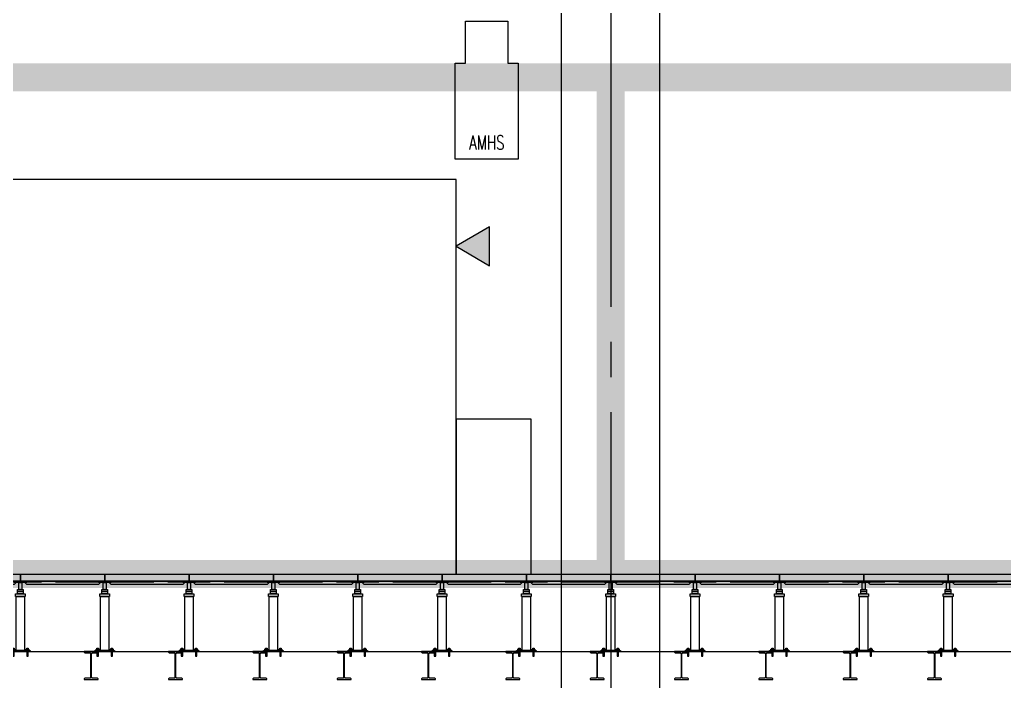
# Model space of a CAD drawing. Extents: x -3080 to 28500, y -1326 to 31609.
# Drawn here: x 21420 to 22120, y 26590 to 27060 of the extents above; entities that cross this region are included whole.
import ezdxf
from ezdxf.enums import TextEntityAlignment as Align
from ezdxf.xclip import XClip

# ---------------------------------------------------------------- set-up
doc = ezdxf.new("R2010")
doc.units = 0
doc.header["$LTSCALE"] = 100
doc.header["$XCLIPFRAME"] = 2
doc.linetypes.add('188K-SM-07-F10-MECH-CR PIPE-Y2257103$0$X-S-FAB_SL ALL$0$COL-CEN-LIN', pattern=[3.25, 2.5, -0.25, 0.25, -0.25])
doc.linetypes.add('188K-SM-07-F10-MECH-CR PIPE-Y2257103$0$X-S-FAB_SL ALL$0$HIDDEN', pattern=[0.4, 0.3, -0.1])
for name, color, linetype in [('0-xref', 8, 'Continuous'), ('188K-SM-07-F10-MECH-CR PIPE-Y2257103$0$0-BG', 6, 'Continuous'), ('188K-SM-07-F10-MECH-CR PIPE-Y2257103$0$0-CF-BABY 位', 2, 'Continuous'), ('188K-SM-07-F10-MECH-CR PIPE-Y2257103$0$AP2C-SM-08-FNN-340-A(N)-SMP$0$18P2-SM-08-FNN-320-A(9)-20190318-JEN$0$SM-08-FNN-300-A(9)-JEN$0$15P6-SM-08-FNN-320-A(10)-UIS-TCM$0$15P6-SM-08-FNN-320-A(10)-UIS-TCM$0$15P6-SM-08-FNN-320-A(10)-UIS-TCM$0$15P6-SM-08-FNN-320-A(10)-UIS-TCM$0$15P6-SM-08-FNN-320-A(10)-UIS-TCM$0$0-IE-SECTION', 1, 'Continuous'), ('188K-SM-07-F10-MECH-CR PIPE-Y2257103$0$Raised Floor', 1, 'Continuous'), ('188K-SM-07-F10-MECH-CR PIPE-Y2257103$0$X-S-FAB_SL ALL$0$ASP_3', 3, 'Continuous'), ('188K-SM-07-F10-MECH-CR PIPE-Y2257103$0$X-S-FAB_SL ALL$0$ASP_8', 8, 'Continuous'), ('188K-SM-07-F10-MECH-CR PIPE-Y2257103$0$X-S-FAB_SL ALL$0$CCL', 15, '188K-SM-07-F10-MECH-CR PIPE-Y2257103$0$X-S-FAB_SL ALL$0$COL-CEN-LIN'), ('188K-SM-07-F10-MECH-CR PIPE-Y2257103$0$X-S-FAB_SL ALL$0$WALL-RC', 1, 'Continuous')]:
    doc.layers.add(name, color=color, linetype=linetype)
doc.styles.add('188K-SM-07-F10-MECH-CR PIPE-Y2257103$0$AP2C-SM-08-FNN-340-A(N)-SMP$0$18P2-SM-08-FNN-320-A(9)-20190318-JEN$0$SM-08-FNN-300-A(9)-JEN$0$15P6-SM-08-FNN-320-A(10)-UIS-TCM$0$15P6-SM-08-FNN-320-A(10)-UIS-TCM$0$15P6-SM-08-FNN-320-A(10)-UIS-TCM$0$15P6-SM-08-FNN-320-A(10)-UIS-TCM$0$15P6-SM-08-FNN-320-A(10)-UIS-TCM$0$15P6-SM-08-FNN-320-A(10)-UIS-TCM$0$15P6-SM-08-FNN-320-A(10)-UIS-TCM$0$SM-08-FNN-160-0_TOOL(S)$0$ROMANS', font='romans__.ttf')

# ---------------------------------------------------------------- blocks, each defined once
blk = doc.blocks.new('188K-SM-07-F10-MECH-CR PIPE-Y2257103$0$TOOL123')
at = {"layer": '188K-SM-07-F10-MECH-CR PIPE-Y2257103$0$0-CF-BABY 位', "const_width": 20}
for points in [[(20160, -83776.14), (21840, -83776.14), (21840, -84129.23), (20160, -84129.23)], [(21840, -83776.14), (23520, -83776.14), (23520, -84129.23), (21840, -84129.23)]]:
    blk.add_lwpolyline(points, close=True, dxfattribs=at)
blk = doc.blocks.new('188K-SM-07-F10-MECH-CR PIPE-Y2257103$0$X-S-FAB_SL ALL$0$A$Ceb448ab1')
at = {"layer": '188K-SM-07-F10-MECH-CR PIPE-Y2257103$0$X-S-FAB_SL ALL$0$CCL'}
blk.add_line((21840, 3600), (21840, 0), dxfattribs=at)
blk = doc.blocks.new('188K-SM-07-F10-MECH-CR PIPE-Y2257103$0$X-S-FAB_SL ALL$0$steel_100x200')
at = {"color": 6}
blk.add_lwpolyline([(0, 0), (10, 0), (10, 0.3, 0.414214), (9.3, 1), (6.05, 1, -0.414214), (5.35, 1.7), (5.35, 18.3, -0.414214), (6.05, 19), (9.3, 19, 0.414214), (10, 19.7), (10, 20), (0, 20), (0, 19.7, 0.414214), (0.7, 19), (3.95, 19, -0.414214), (4.65, 18.3), (4.65, 1.7, -0.414214), (3.95, 1), (0.7, 1, 0.414214), (0, 0.3)], format="xyb", close=True, dxfattribs=at)
blk = doc.blocks.new('*U1663')
at = {"layer": '188K-SM-07-F10-MECH-CR PIPE-Y2257103$0$X-S-FAB_SL ALL$0$WALL-RC'}
blk.add_blockref('188K-SM-07-F10-MECH-CR PIPE-Y2257103$0$X-S-FAB_SL ALL$0$steel_100x200', (-5, -10), dxfattribs=at)
blk = doc.blocks.new('*U1664')
at = {"layer": '188K-SM-07-F10-MECH-CR PIPE-Y2257103$0$X-S-FAB_SL ALL$0$WALL-RC', "color": 0, "linetype": 'ByBlock', "lineweight": -2, "transparency": 16777216}
for p in [(19620, 0), (19680, 0), (19740, 0), (19800, 0), (19860, 0), (19920, 0), (19980, 0), (20040, 0), (20100, 0), (20160, 0), (20220, 0)]:
    blk.add_blockref('*U1663', p, dxfattribs=at)
blk = doc.blocks.new('188K-SM-07-F10-MECH-CR PIPE-Y2257103$0$X-S-FAB_SL ALL')
at = {"color": 6}
blk.add_line((-2628.521, -72723.977), (19076.479, -72723.977), dxfattribs=at)
at = {"layer": '188K-SM-07-F10-MECH-CR PIPE-Y2257103$0$X-S-FAB_SL ALL$0$ASP_3', "linetype": '188K-SM-07-F10-MECH-CR PIPE-Y2257103$0$X-S-FAB_SL ALL$0$HIDDEN'}
for p, q in [((-2628.521, -72668.977), (19076.479, -72668.977)), ((-2628.521, -72674.477), (19076.479, -72674.477))]:
    blk.add_line(p, q, dxfattribs=at)
at = {"layer": '188K-SM-07-F10-MECH-CR PIPE-Y2257103$0$X-S-FAB_SL ALL$0$ASP_8'}
for p, q in [((17331.479, -72848.977), (17331.479, -71981.477)), ((17401.479, -72848.977), (17401.479, -71981.477))]:
    blk.add_line(p, q, dxfattribs=at)
at = {"layer": '188K-SM-07-F10-MECH-CR PIPE-Y2257103$0$X-S-FAB_SL ALL$0$CCL'}
blk.add_blockref('188K-SM-07-F10-MECH-CR PIPE-Y2257103$0$X-S-FAB_SL ALL$0$A$Ceb448ab1', (-4473.521, -73553.977), dxfattribs=at)
at = {"layer": '188K-SM-07-F10-MECH-CR PIPE-Y2257103$0$X-S-FAB_SL ALL$0$WALL-RC'}
blk.add_blockref('*U1664', (-2623.171, -72733.977), dxfattribs=at)
blk = doc.blocks.new('188K-SM-07-F10-MECH-CR PIPE-Y2257103$0$A$Cf749f455')
at = {"layer": '188K-SM-07-F10-MECH-CR PIPE-Y2257103$0$Raised Floor'}
for points in [[(60, 45), (0, 45), (0, 40), (60, 40)], [(-4.5, 40), (4.5, 40), (4.5, 39.5), (-4.5, 39.5)], [(-4.5, 39), (4.5, 39), (4.5, 39.5), (-4.5, 39.5)], [(1.05, 39), (-1.05, 39), (-1.05, 34), (1.05, 34)], [(4.5, 37.5), (55.5, 37.5), (58, 40), (2, 40)], [(3.5, 31), (-3.5, 31), (-3.5, 29), (3.5, 29)], [(3, 29), (-3, 29), (-3, -9.3), (3, -9.3)], [(2, 34), (-2, 34), (-2, 32.5), (2, 32.5)], [(2, 32.5), (-2, 32.5), (-2, 31), (2, 31)], [(-7, -10), (7, -10), (7, -9.3), (-7, -9.3)], [(-4, -8.5), (-6, -8.5), (-6, -9.3), (-4, -9.3)], [(-4.5, -7.8), (-5.5, -7.8), (-5.5, -9.3), (-4.5, -9.3)], [(-4.5, -13.3), (-5.5, -13.3), (-5.5, -10), (-4.5, -10)], [(6, -8.5), (4, -8.5), (4, -9.3), (6, -9.3)], [(5.5, -7.8), (4.5, -7.8), (4.5, -9.3), (5.5, -9.3)], [(5.5, -13.3), (4.5, -13.3), (4.5, -10), (5.5, -10)]]:
    blk.add_lwpolyline(points, close=True, dxfattribs=at)
blk = doc.blocks.new('188K-SM-07-F10-MECH-CR PIPE-Y2257103$0$A$C31c50ed8')
at = {"layer": '188K-SM-07-F10-MECH-CR PIPE-Y2257103$0$AP2C-SM-08-FNN-340-A(N)-SMP$0$18P2-SM-08-FNN-320-A(9)-20190318-JEN$0$SM-08-FNN-300-A(9)-JEN$0$15P6-SM-08-FNN-320-A(10)-UIS-TCM$0$15P6-SM-08-FNN-320-A(10)-UIS-TCM$0$15P6-SM-08-FNN-320-A(10)-UIS-TCM$0$15P6-SM-08-FNN-320-A(10)-UIS-TCM$0$15P6-SM-08-FNN-320-A(10)-UIS-TCM$0$0-IE-SECTION', "linetype": 'Continuous'}
for color in [2, 256]:
    blk.add_hatch(color=color, dxfattribs=at).paths.add_polyline_path([(0, 0), (23.92, 13.81), (23.92, -13.81)])
at = {"layer": '188K-SM-07-F10-MECH-CR PIPE-Y2257103$0$AP2C-SM-08-FNN-340-A(N)-SMP$0$18P2-SM-08-FNN-320-A(9)-20190318-JEN$0$SM-08-FNN-300-A(9)-JEN$0$15P6-SM-08-FNN-320-A(10)-UIS-TCM$0$15P6-SM-08-FNN-320-A(10)-UIS-TCM$0$15P6-SM-08-FNN-320-A(10)-UIS-TCM$0$15P6-SM-08-FNN-320-A(10)-UIS-TCM$0$15P6-SM-08-FNN-320-A(10)-UIS-TCM$0$0-IE-SECTION', "color": 2}
blk.add_lwpolyline([(0, 0), (23.92, -13.81), (23.92, 13.81)], close=True, dxfattribs=at)
at = {"layer": '188K-SM-07-F10-MECH-CR PIPE-Y2257103$0$AP2C-SM-08-FNN-340-A(N)-SMP$0$18P2-SM-08-FNN-320-A(9)-20190318-JEN$0$SM-08-FNN-300-A(9)-JEN$0$15P6-SM-08-FNN-320-A(10)-UIS-TCM$0$15P6-SM-08-FNN-320-A(10)-UIS-TCM$0$15P6-SM-08-FNN-320-A(10)-UIS-TCM$0$15P6-SM-08-FNN-320-A(10)-UIS-TCM$0$15P6-SM-08-FNN-320-A(10)-UIS-TCM$0$0-IE-SECTION'}
blk.add_lwpolyline([(0, 0), (23.92, -13.81), (23.92, 13.81)], close=True, dxfattribs=at)
blk = doc.blocks.new('*U1632')
at = {"layer": '188K-SM-07-F10-MECH-CR PIPE-Y2257103$0$AP2C-SM-08-FNN-340-A(N)-SMP$0$18P2-SM-08-FNN-320-A(9)-20190318-JEN$0$SM-08-FNN-300-A(9)-JEN$0$15P6-SM-08-FNN-320-A(10)-UIS-TCM$0$15P6-SM-08-FNN-320-A(10)-UIS-TCM$0$15P6-SM-08-FNN-320-A(10)-UIS-TCM$0$15P6-SM-08-FNN-320-A(10)-UIS-TCM$0$15P6-SM-08-FNN-320-A(10)-UIS-TCM$0$0-IE-SECTION'}
for points in [[(22916.75, -72305.88), (22916.75, -72373.98), (22871.75, -72373.98), (22871.75, -72305.88), (22879.25, -72305.88), (22879.25, -72275.88), (22909.25, -72275.88), (22909.25, -72305.88)], [(22872.45, -72388.48), (22520.55, -72388.48), (22520.55, -72668.98), (22872.45, -72668.98)]]:
    blk.add_lwpolyline(points, close=True, dxfattribs=at)
at = {"layer": '188K-SM-07-F10-MECH-CR PIPE-Y2257103$0$AP2C-SM-08-FNN-340-A(N)-SMP$0$18P2-SM-08-FNN-320-A(9)-20190318-JEN$0$SM-08-FNN-300-A(9)-JEN$0$15P6-SM-08-FNN-320-A(10)-UIS-TCM$0$15P6-SM-08-FNN-320-A(10)-UIS-TCM$0$15P6-SM-08-FNN-320-A(10)-UIS-TCM$0$15P6-SM-08-FNN-320-A(10)-UIS-TCM$0$15P6-SM-08-FNN-320-A(10)-UIS-TCM$0$0-IE-SECTION', "color": 1}
blk.add_lwpolyline([(22925.82, -72558.98), (22872.45, -72558.98), (22872.45, -72668.98), (22925.82, -72668.98)], close=True, dxfattribs=at)
blk.add_blockref('188K-SM-07-F10-MECH-CR PIPE-Y2257103$0$A$C31c50ed8', (22872.45, -72435.97))
at = {"layer": '188K-SM-07-F10-MECH-CR PIPE-Y2257103$0$AP2C-SM-08-FNN-340-A(N)-SMP$0$18P2-SM-08-FNN-320-A(9)-20190318-JEN$0$SM-08-FNN-300-A(9)-JEN$0$15P6-SM-08-FNN-320-A(10)-UIS-TCM$0$15P6-SM-08-FNN-320-A(10)-UIS-TCM$0$15P6-SM-08-FNN-320-A(10)-UIS-TCM$0$15P6-SM-08-FNN-320-A(10)-UIS-TCM$0$15P6-SM-08-FNN-320-A(10)-UIS-TCM$0$0-IE-SECTION', "style": '188K-SM-07-F10-MECH-CR PIPE-Y2257103$0$AP2C-SM-08-FNN-340-A(N)-SMP$0$18P2-SM-08-FNN-320-A(9)-20190318-JEN$0$SM-08-FNN-300-A(9)-JEN$0$15P6-SM-08-FNN-320-A(10)-UIS-TCM$0$15P6-SM-08-FNN-320-A(10)-UIS-TCM$0$15P6-SM-08-FNN-320-A(10)-UIS-TCM$0$15P6-SM-08-FNN-320-A(10)-UIS-TCM$0$15P6-SM-08-FNN-320-A(10)-UIS-TCM$0$15P6-SM-08-FNN-320-A(10)-UIS-TCM$0$15P6-SM-08-FNN-320-A(10)-UIS-TCM$0$SM-08-FNN-160-0_TOOL(S)$0$ROMANS', "width": 0.7}
blk.add_text('AMHS', height=10, dxfattribs=at).set_placement((22894.4, -72367.17, 434.91), align=Align.CENTER)
blk = doc.blocks.new('188K-SM-07-F10-MECH-CR PIPE-Y2257103')
blk.add_blockref('188K-SM-07-F10-MECH-CR PIPE-Y2257103$0$TOOL123', (0, 110795.018))
ref = blk.add_blockref('188K-SM-07-F10-MECH-CR PIPE-Y2257103$0$X-S-FAB_SL ALL', (4473.521, 99334.763))
XClip(ref).set_block_clipping_path([(-7553.4648570136, -75341.9369645483), (24026.2025623869, -67725.7696244382)])
at = {"layer": '188K-SM-07-F10-MECH-CR PIPE-Y2257103$0$AP2C-SM-08-FNN-340-A(N)-SMP$0$18P2-SM-08-FNN-320-A(9)-20190318-JEN$0$SM-08-FNN-300-A(9)-JEN$0$15P6-SM-08-FNN-320-A(10)-UIS-TCM$0$15P6-SM-08-FNN-320-A(10)-UIS-TCM$0$15P6-SM-08-FNN-320-A(10)-UIS-TCM$0$15P6-SM-08-FNN-320-A(10)-UIS-TCM$0$15P6-SM-08-FNN-320-A(10)-UIS-TCM$0$0-IE-SECTION', "linetype": 'Continuous'}
for color in [2, 256]:
    blk.add_hatch(color=color, dxfattribs=at).paths.add_polyline_path([(21729.934, 26898.793), (21753.859, 26912.606), (21753.859, 26884.98)])
at = {"layer": '188K-SM-07-F10-MECH-CR PIPE-Y2257103$0$AP2C-SM-08-FNN-340-A(N)-SMP$0$18P2-SM-08-FNN-320-A(9)-20190318-JEN$0$SM-08-FNN-300-A(9)-JEN$0$15P6-SM-08-FNN-320-A(10)-UIS-TCM$0$15P6-SM-08-FNN-320-A(10)-UIS-TCM$0$15P6-SM-08-FNN-320-A(10)-UIS-TCM$0$15P6-SM-08-FNN-320-A(10)-UIS-TCM$0$15P6-SM-08-FNN-320-A(10)-UIS-TCM$0$0-IE-SECTION', "color": 2}
blk.add_lwpolyline([(21729.934, 26898.793), (21753.859, 26884.98), (21753.859, 26912.606)], close=True, dxfattribs=at)
at = {"layer": '188K-SM-07-F10-MECH-CR PIPE-Y2257103$0$AP2C-SM-08-FNN-340-A(N)-SMP$0$18P2-SM-08-FNN-320-A(9)-20190318-JEN$0$SM-08-FNN-300-A(9)-JEN$0$15P6-SM-08-FNN-320-A(10)-UIS-TCM$0$15P6-SM-08-FNN-320-A(10)-UIS-TCM$0$15P6-SM-08-FNN-320-A(10)-UIS-TCM$0$15P6-SM-08-FNN-320-A(10)-UIS-TCM$0$15P6-SM-08-FNN-320-A(10)-UIS-TCM$0$0-IE-SECTION'}
blk.add_lwpolyline([(21729.934, 26898.793), (21753.859, 26884.98), (21753.859, 26912.606)], close=True, dxfattribs=at)
at = {"xscale": -1}
for p in [(21420, 26620.786), (21480, 26620.786), (21540, 26620.786), (21600, 26620.786), (21660, 26620.786), (21720, 26620.786), (21780, 26620.786), (21840, 26620.786), (21900, 26620.786), (21960, 26620.786), (22020, 26620.786), (22080, 26620.786), (22140, 26620.786)]:
    blk.add_blockref('188K-SM-07-F10-MECH-CR PIPE-Y2257103$0$A$Cf749f455', p, dxfattribs=at)
at = {"layer": '188K-SM-07-F10-MECH-CR PIPE-Y2257103$0$0-BG'}
blk.add_blockref('*U1632', (-1142.519, 99334.763), dxfattribs=at)

msp = doc.modelspace()

# ---------------------------------------------------------------- block references
at = {"layer": '0-xref'}
msp.add_blockref('188K-SM-07-F10-MECH-CR PIPE-Y2257103', (0, 0), dxfattribs=at)

doc.saveas('drawing.dxf')
